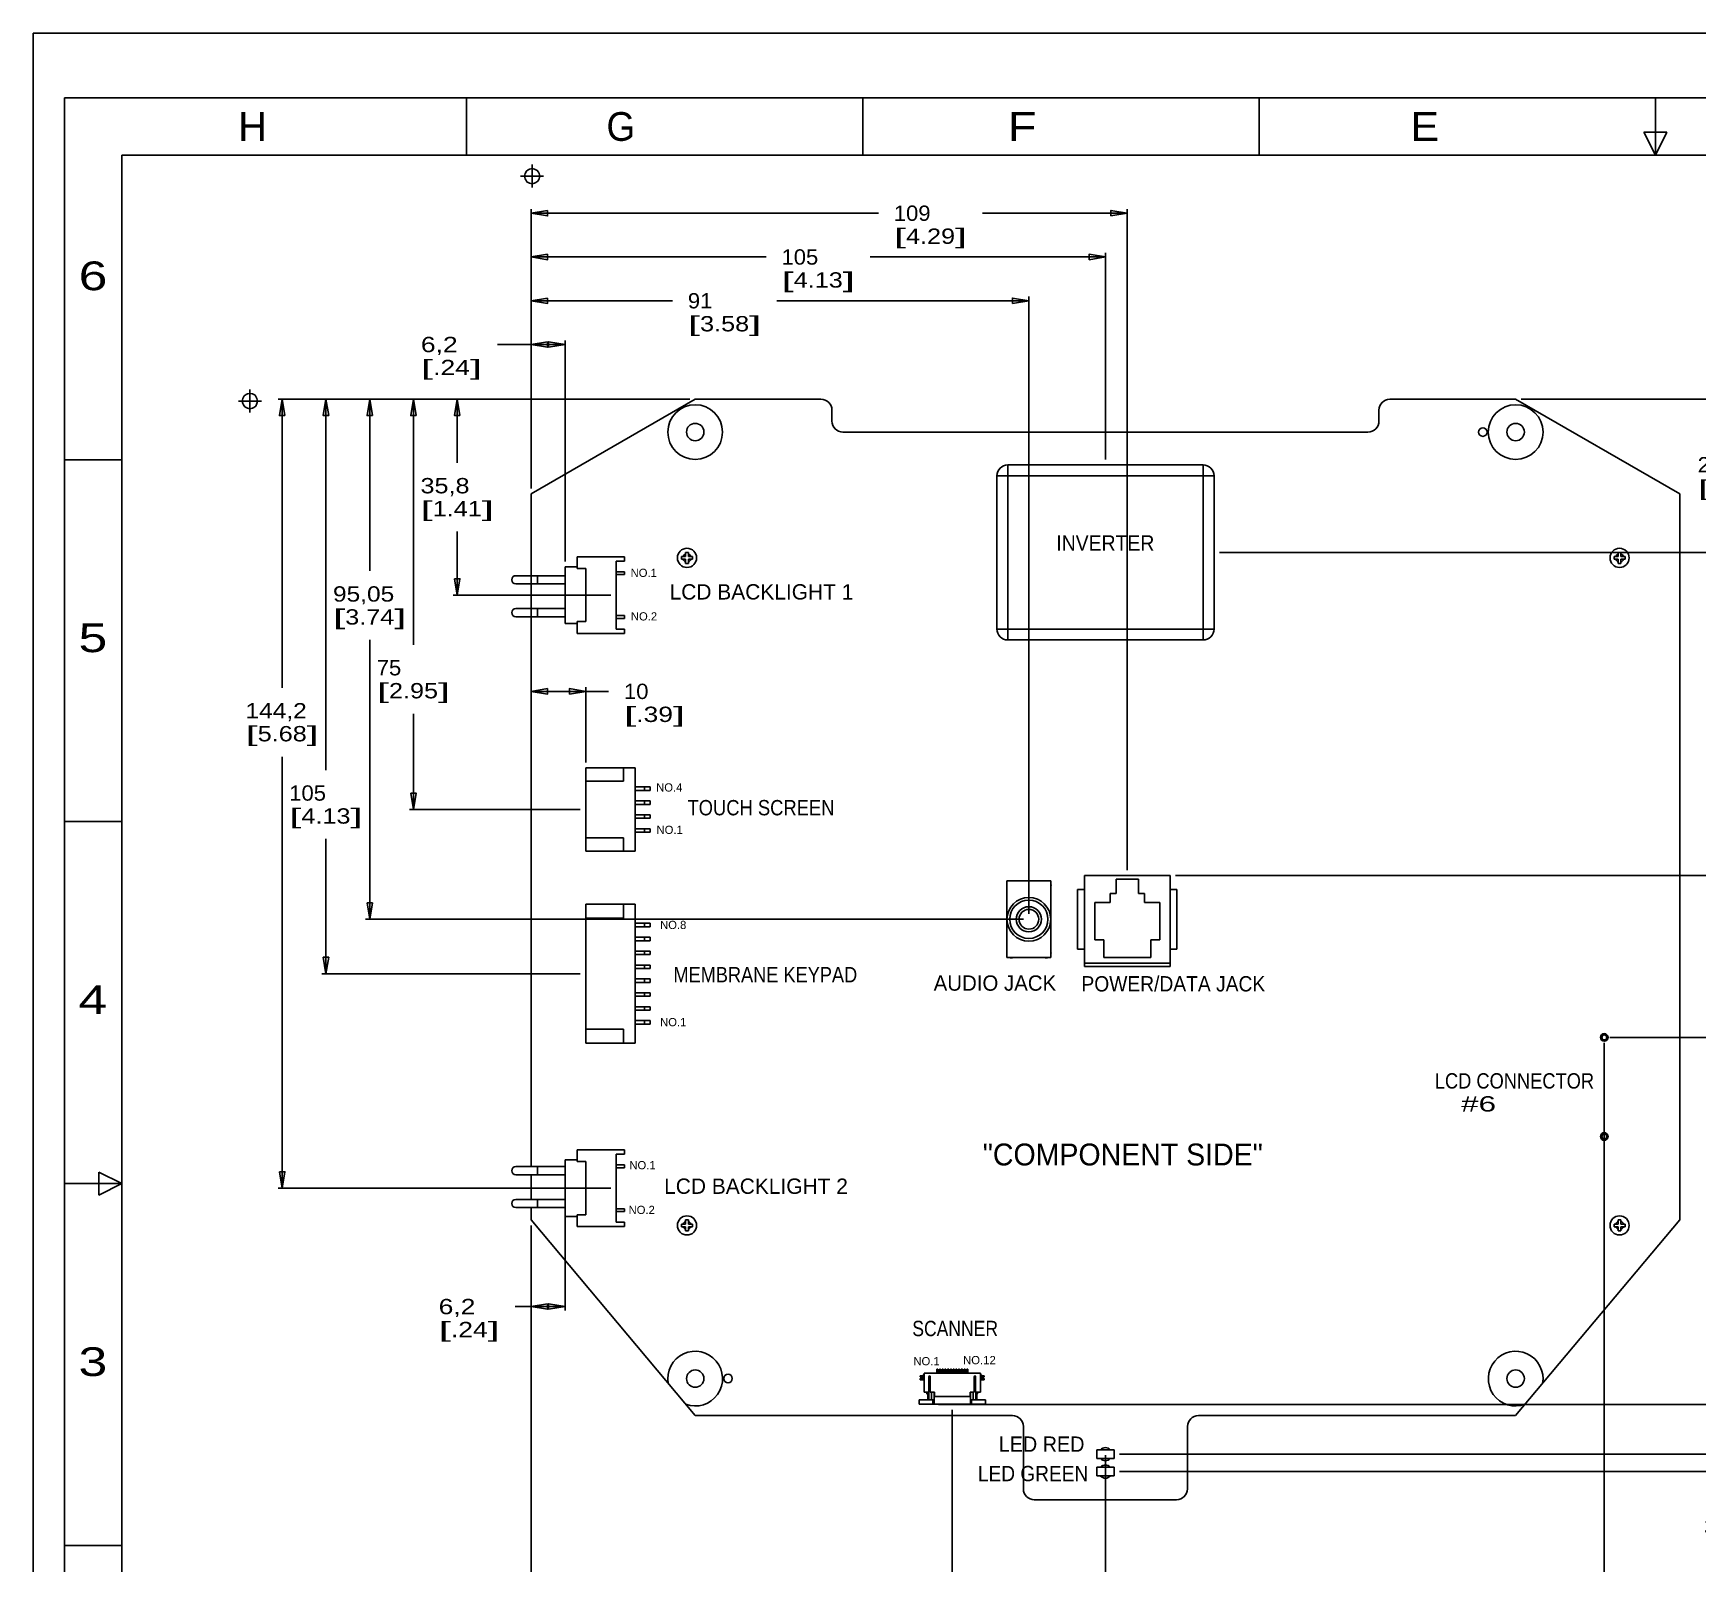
# Model space of a CAD drawing. Extents: x 0 to 187562, y 0 to 215336.
# Drawn here: x 0 to 304.3, y 140.3 to 420 of the extents above; entities that cross this region are included whole.
import ezdxf
from ezdxf.enums import TextEntityAlignment as Align

# ---------------------------------------------------------------- set-up
doc = ezdxf.new("R2010")
doc.units = 0
doc.header["$LTSCALE"] = 32.67
doc.header["$MEASUREMENT"] = 0
doc.layers.get('0').update_dxf_attribs({"linetype": 'CONTINUOUS'})
doc.styles.get("Standard").update_dxf_attribs({"font": 'txt', "width": 0.8})
doc.dimstyles.new('DIMSTYLE_1', dxfattribs={"dimtxt": 2.8, "dimasz": 3, "dimexe": 0.18, "dimexo": 0.0625, "dimgap": 0.09, "dimtad": 0, "dimtih": 1, "dimtoh": 1, "dimdsep": 46, "dimtxsty": 'Standard', "dimcen": 0.09, "dimadec": 0, "dimazin": 0, "dimtfac": 1, "dimtofl": 0, "dimtmove": 0, "dimatfit": 3, "dimfxl": 0, "dimtolj": 1, "dimarcsym": 0})

# ---------------------------------------------------------------- blocks, each defined once
blk = doc.blocks.new('*D0')
at = {"color": 2, "linetype": 'Continuous'}
for p, q in [((120.01, 353.12), (76.76, 353.12)), ((77.51, 353.12), (77.51, 341.52)), ((77.51, 317.32), (77.51, 328.92)), ((105.56, 317.32), (76.76, 317.32))]:
    blk.add_line(p, q, dxfattribs=at)
for points in [[(78.01, 350.12), (77.51, 353.12), (77.01, 350.12), (78.01, 350.12)], [(77.01, 320.32), (77.51, 317.32), (78.01, 320.32), (77.01, 320.32)]]:
    blk.add_lwpolyline(points, dxfattribs=at)
for s, width, p, p2 in [('35,8', 1.010526, (70.79, 335.92), (79.75, 335.92)), ('[', 2.4, (70.79, 331.72), (73.03, 331.72)), ('1.41', 1.371429, (73.03, 331.72), (81.99, 331.72)), (']', 2.4, (81.99, 331.72), (84.23, 331.72))]:
    blk.add_text(s, height=2.8, dxfattribs=dict(at, width=width)).set_placement(p, p2, align=Align.FIT)
blk = doc.blocks.new('*D1')
at = {"color": 2, "linetype": 'Continuous'}
for p, q in [((120.01, 353.12), (44.76, 353.12)), ((45.51, 353.12), (45.51, 300.39)), ((45.51, 208.92), (45.51, 287.79)), ((105.56, 208.92), (44.76, 208.92))]:
    blk.add_line(p, q, dxfattribs=at)
for points in [[(46.01, 350.12), (45.51, 353.12), (45.01, 350.12), (46.01, 350.12)], [(45.01, 211.92), (45.51, 208.92), (46.01, 211.92), (45.01, 211.92)]]:
    blk.add_lwpolyline(points, dxfattribs=at)
for s, width, p, p2 in [('144,2', 1.043478, (38.79, 294.79), (49.99, 294.79)), ('[', 2.4, (38.79, 290.59), (41.03, 290.59)), ('5.68', 1.066667, (41.03, 290.59), (49.99, 290.59)), (']', 2.4, (49.99, 290.59), (52.23, 290.59))]:
    blk.add_text(s, height=2.8, dxfattribs=dict(at, width=width)).set_placement(p, p2, align=Align.FIT)
blk = doc.blocks.new('*D2')
at = {"color": 2, "linetype": 'Continuous'}
for p, q in [((272.01, 353.12), (311.76, 353.12)), ((311.01, 353.12), (311.01, 345.35)), ((311.01, 325.12), (311.01, 332.75)), ((216.86, 325.12), (311.76, 325.12))]:
    blk.add_line(p, q, dxfattribs=at)
for points in [[(311.51, 350.12), (311.01, 353.12), (310.51, 350.12), (311.51, 350.12)], [(310.51, 328.12), (311.01, 325.12), (311.51, 328.12), (310.51, 328.12)]]:
    blk.add_lwpolyline(points, dxfattribs=at)
for s, width, p, p2 in [('28', 0.96, (304.29, 339.75), (308.77, 339.75)), ('[', 2.4, (304.29, 335.55), (306.53, 335.55)), ('1.10', 1.476923, (306.53, 335.55), (315.49, 335.55)), (']', 2.4, (315.49, 335.55), (317.73, 335.55))]:
    blk.add_text(s, height=2.8, dxfattribs=dict(at, width=width)).set_placement(p, p2, align=Align.FIT)
blk = doc.blocks.new('*D3')
at = {"color": 2, "linetype": 'Continuous'}
for p, q in [((272.01, 353.12), (319.76, 353.12)), ((319.01, 353.12), (319.01, 316.29)), ((319.01, 266.07), (319.01, 303.69)), ((208.82, 266.07), (319.76, 266.07))]:
    blk.add_line(p, q, dxfattribs=at)
for points in [[(319.51, 350.12), (319.01, 353.12), (318.51, 350.12), (319.51, 350.12)], [(318.51, 269.07), (319.01, 266.07), (319.51, 269.07), (318.51, 269.07)]]:
    blk.add_lwpolyline(points, dxfattribs=at)
blk.add_text('87,05', height=2.8, dxfattribs=at).set_placement((312.29, 310.69), (323.49, 310.69), align=Align.FIT)
for s, width, p, p2 in [('[', 2.4, (312.29, 306.49), (314.53, 306.49)), ('3.43', 1.066667, (314.53, 306.49), (323.49, 306.49)), (']', 2.4, (323.49, 306.49), (325.73, 306.49))]:
    blk.add_text(s, height=2.8, dxfattribs=dict(at, width=width)).set_placement(p, p2, align=Align.FIT)
blk = doc.blocks.new('*D4')
at = {"color": 2, "linetype": 'Continuous'}
for p, q in [((120.01, 353.12), (60.76, 353.12)), ((61.51, 353.12), (61.51, 321.73)), ((61.51, 258.07), (61.51, 309.13)), ((181.01, 258.07), (60.76, 258.07))]:
    blk.add_line(p, q, dxfattribs=at)
for points in [[(62.01, 350.12), (61.51, 353.12), (61.01, 350.12), (62.01, 350.12)], [(61.01, 261.07), (61.51, 258.07), (62.01, 261.07), (61.01, 261.07)]]:
    blk.add_lwpolyline(points, dxfattribs=at)
blk.add_text('95,05', height=2.8, dxfattribs=at).set_placement((54.79, 316.13), (65.99, 316.13), align=Align.FIT)
for s, width, p, p2 in [('[', 2.4, (54.79, 311.93), (57.03, 311.93)), ('3.74', 1.066667, (57.03, 311.93), (65.99, 311.93)), (']', 2.4, (65.99, 311.93), (68.23, 311.93))]:
    blk.add_text(s, height=2.8, dxfattribs=dict(at, width=width)).set_placement(p, p2, align=Align.FIT)
blk = doc.blocks.new('*D5')
at = {"color": 2, "linetype": 'Continuous'}
for p, q in [((272.01, 353.12), (343.76, 353.12)), ((343.01, 353.12), (343.01, 256.74)), ((343.01, 160.32), (343.01, 244.14)), ((198.61, 160.32), (343.76, 160.32))]:
    blk.add_line(p, q, dxfattribs=at)
for points in [[(343.51, 350.12), (343.01, 353.12), (342.51, 350.12), (343.51, 350.12)], [(342.51, 163.32), (343.01, 160.32), (343.51, 163.32), (342.51, 163.32)]]:
    blk.add_lwpolyline(points, dxfattribs=at)
for s, width, p, p2 in [('192,8', 1.043478, (336.29, 251.14), (347.49, 251.14)), ('[', 2.4, (336.29, 246.94), (338.53, 246.94)), ('7.59', 1.066667, (338.53, 246.94), (347.49, 246.94)), (']', 2.4, (347.49, 246.94), (349.73, 246.94))]:
    blk.add_text(s, height=2.8, dxfattribs=dict(at, width=width)).set_placement(p, p2, align=Align.FIT)
blk = doc.blocks.new('*D6')
at = {"color": 2, "linetype": 'Continuous'}
for p, q in [((311.01, 160.32), (311.01, 166.07)), ((198.61, 160.32), (311.76, 160.32)), ((198.61, 157.12), (311.76, 157.12)), ((311.01, 157.12), (311.01, 151.26))]:
    blk.add_line(p, q, dxfattribs=at)
for points in [[(310.51, 163.32), (311.01, 160.32), (311.51, 163.32), (310.51, 163.32)], [(311.51, 154.12), (311.01, 157.12), (310.51, 154.12), (311.51, 154.12)]]:
    blk.add_lwpolyline(points, dxfattribs=at)
for s, width, p, p2 in [('3,2', 1.107692, (305.41, 145.66), (312.13, 145.66)), ('[', 2.4, (305.41, 141.46), (307.65, 141.46)), ('.13', 1.44, (307.65, 141.46), (314.37, 141.46)), (']', 2.4, (314.37, 141.46), (316.61, 141.46))]:
    blk.add_text(s, height=2.8, dxfattribs=dict(at, width=width)).set_placement(p, p2, align=Align.FIT)
blk = doc.blocks.new('*D7')
at = {"color": 2, "linetype": 'Continuous'}
for p, q in [((94.11, 363.12), (84.86, 363.12)), ((91.01, 336.8), (91.01, 363.87)), ((91.01, 363.12), (94.11, 363.12)), ((97.21, 363.12), (94.11, 363.12)), ((97.21, 323.47), (97.21, 363.87))]:
    blk.add_line(p, q, dxfattribs=at)
for points in [[(94.01, 363.62), (91.01, 363.12), (94.01, 362.62), (94.01, 363.62)], [(94.21, 362.62), (97.21, 363.12), (94.21, 363.62), (94.21, 362.62)]]:
    blk.add_lwpolyline(points, dxfattribs=at)
for s, width, p, p2 in [('6,2', 1.107692, (70.86, 361.72), (77.58, 361.72)), ('[', 2.4, (70.86, 357.52), (73.1, 357.52)), ('.24', 1.2, (73.1, 357.52), (79.82, 357.52)), (']', 2.4, (79.82, 357.52), (82.06, 357.52))]:
    blk.add_text(s, height=2.8, dxfattribs=dict(at, width=width)).set_placement(p, p2, align=Align.FIT)
blk = doc.blocks.new('*D8')
at = {"color": 2, "linetype": 'Continuous'}
for p, q in [((97.21, 213.12), (97.21, 186.54)), ((91.01, 202.12), (91.01, 186.54)), ((94.11, 187.29), (88.11, 187.29)), ((91.01, 187.29), (94.11, 187.29)), ((97.21, 187.29), (94.11, 187.29))]:
    blk.add_line(p, q, dxfattribs=at)
for points in [[(94.01, 187.79), (91.01, 187.29), (94.01, 186.79), (94.01, 187.79)], [(94.21, 186.79), (97.21, 187.29), (94.21, 187.79), (94.21, 186.79)]]:
    blk.add_lwpolyline(points, dxfattribs=at)
for s, width, p, p2 in [('6,2', 1.107692, (74.11, 185.89), (80.83, 185.89)), ('[', 2.4, (74.11, 181.69), (76.35, 181.69)), ('.24', 1.2, (76.35, 181.69), (83.07, 181.69)), (']', 2.4, (83.07, 181.69), (85.31, 181.69))]:
    blk.add_text(s, height=2.8, dxfattribs=dict(at, width=width)).set_placement(p, p2, align=Align.FIT)
blk = doc.blocks.new('*D9')
at = {"color": 2, "linetype": 'Continuous'}
for p, q in [((91.01, 202.12), (91.01, 123.58)), ((196.01, 160.12), (196.01, 123.58)), ((91.01, 124.33), (136.69, 124.33)), ((196.01, 124.33), (155.73, 124.33))]:
    blk.add_line(p, q, dxfattribs=at)
for points in [[(94.01, 124.83), (91.01, 124.33), (94.01, 123.83), (94.01, 124.83)], [(193.01, 123.83), (196.01, 124.33), (193.01, 124.83), (193.01, 123.83)]]:
    blk.add_lwpolyline(points, dxfattribs=at)
for s, width, p, p2 in [('105', 1.107692, (139.49, 122.93), (146.21, 122.93)), ('[', 2.4, (139.49, 118.73), (141.73, 118.73)), ('4.13', 1.2, (141.73, 118.73), (150.69, 118.73)), (']', 2.4, (150.69, 118.73), (152.93, 118.73))]:
    blk.add_text(s, height=2.8, dxfattribs=dict(at, width=width)).set_placement(p, p2, align=Align.FIT)
blk = doc.blocks.new('*D10')
at = {"color": 2, "linetype": 'Continuous'}
for p, q in [((91.01, 336.8), (91.01, 379.87)), ((91.01, 379.12), (133.99, 379.12)), ((196.01, 379.12), (153.03, 379.12)), ((196.01, 342.12), (196.01, 379.87))]:
    blk.add_line(p, q, dxfattribs=at)
for points in [[(94.01, 379.62), (91.01, 379.12), (94.01, 378.62), (94.01, 379.62)], [(193.01, 378.62), (196.01, 379.12), (193.01, 379.62), (193.01, 378.62)]]:
    blk.add_lwpolyline(points, dxfattribs=at)
for s, width, p, p2 in [('105', 1.107692, (136.79, 377.72), (143.51, 377.72)), ('[', 2.4, (136.79, 373.52), (139.03, 373.52)), ('4.13', 1.2, (139.03, 373.52), (147.99, 373.52)), (']', 2.4, (147.99, 373.52), (150.23, 373.52))]:
    blk.add_text(s, height=2.8, dxfattribs=dict(at, width=width)).set_placement(p, p2, align=Align.FIT)
blk = doc.blocks.new('*D11')
at = {"color": 2, "linetype": 'Continuous'}
for p, q in [((91.01, 336.8), (91.01, 371.87)), ((182.01, 259.07), (182.01, 371.87)), ((91.01, 371.12), (116.87, 371.12)), ((182.01, 371.12), (135.91, 371.12))]:
    blk.add_line(p, q, dxfattribs=at)
for points in [[(94.01, 371.62), (91.01, 371.12), (94.01, 370.62), (94.01, 371.62)], [(179.01, 370.62), (182.01, 371.12), (179.01, 371.62), (179.01, 370.62)]]:
    blk.add_lwpolyline(points, dxfattribs=at)
for s, width, p, p2 in [('91', 1.2, (119.67, 369.72), (124.15, 369.72)), ('[', 2.4, (119.67, 365.52), (121.91, 365.52)), ('3.58', 1.066667, (121.91, 365.52), (130.87, 365.52)), (']', 2.4, (130.87, 365.52), (133.11, 365.52))]:
    blk.add_text(s, height=2.8, dxfattribs=dict(at, width=width)).set_placement(p, p2, align=Align.FIT)
blk = doc.blocks.new('*D12')
at = {"color": 2, "linetype": 'Continuous'}
for p, q in [((91.01, 336.8), (91.01, 387.87)), ((91.01, 387.12), (154.52, 387.12)), ((200.01, 387.12), (173.56, 387.12)), ((200.01, 267.07), (200.01, 387.87))]:
    blk.add_line(p, q, dxfattribs=at)
for points in [[(94.01, 387.62), (91.01, 387.12), (94.01, 386.62), (94.01, 387.62)], [(197.01, 386.62), (200.01, 387.12), (197.01, 387.62), (197.01, 386.62)]]:
    blk.add_lwpolyline(points, dxfattribs=at)
for s, width, p, p2 in [('109', 1.107692, (157.32, 385.72), (164.04, 385.72)), ('[', 2.4, (157.32, 381.52), (159.56, 381.52)), ('4.29', 1.066667, (159.56, 381.52), (168.52, 381.52)), (']', 2.4, (168.52, 381.52), (170.76, 381.52))]:
    blk.add_text(s, height=2.8, dxfattribs=dict(at, width=width)).set_placement(p, p2, align=Align.FIT)
blk = doc.blocks.new('*D15')
at = {"color": 2, "linetype": 'Continuous'}
for p, q in [((120.01, 353.12), (68.76, 353.12)), ((69.51, 353.12), (69.51, 308.25)), ((69.51, 278.12), (69.51, 295.65)), ((100.01, 278.12), (68.76, 278.12))]:
    blk.add_line(p, q, dxfattribs=at)
for points in [[(70.01, 350.12), (69.51, 353.12), (69.01, 350.12), (70.01, 350.12)], [(69.01, 281.12), (69.51, 278.12), (70.01, 281.12), (69.01, 281.12)]]:
    blk.add_lwpolyline(points, dxfattribs=at)
for s, width, p, p2 in [('75', 0.96, (62.79, 302.65), (67.27, 302.65)), ('[', 2.4, (62.79, 298.45), (65.03, 298.45)), ('2.95', 1.066667, (65.03, 298.45), (73.99, 298.45)), (']', 2.4, (73.99, 298.45), (76.23, 298.45))]:
    blk.add_text(s, height=2.8, dxfattribs=dict(at, width=width)).set_placement(p, p2, align=Align.FIT)
blk = doc.blocks.new('*D16')
at = {"color": 2, "linetype": 'Continuous'}
for p, q in [((91.01, 334.8), (91.01, 298.98)), ((91.01, 299.73), (96.01, 299.73)), ((101.01, 299.73), (96.01, 299.73)), ((96.01, 299.73), (105.19, 299.73)), ((101.01, 286.74), (101.01, 300.48))]:
    blk.add_line(p, q, dxfattribs=at)
for points in [[(94.01, 300.23), (91.01, 299.73), (94.01, 299.23), (94.01, 300.23)], [(98.01, 299.23), (101.01, 299.73), (98.01, 300.23), (98.01, 299.23)]]:
    blk.add_lwpolyline(points, dxfattribs=at)
for s, width, p, p2 in [('10', 1.371429, (107.99, 298.33), (112.47, 298.33)), ('[', 2.4, (107.99, 294.13), (110.23, 294.13)), ('.39', 1.2, (110.23, 294.13), (116.95, 294.13)), (']', 2.4, (116.95, 294.13), (119.19, 294.13))]:
    blk.add_text(s, height=2.8, dxfattribs=dict(at, width=width)).set_placement(p, p2, align=Align.FIT)
blk = doc.blocks.new('*D17')
at = {"color": 2, "linetype": 'Continuous'}
for p, q in [((287.21, 235.47), (287.21, 113.03)), ((91.01, 202.12), (91.01, 113.03)), ((91.01, 113.78), (176.02, 113.78)), ((287.21, 113.78), (195.06, 113.78))]:
    blk.add_line(p, q, dxfattribs=at)
for points in [[(94.01, 114.28), (91.01, 113.78), (94.01, 113.28), (94.01, 114.28)], [(284.21, 113.28), (287.21, 113.78), (284.21, 114.28), (284.21, 113.28)]]:
    blk.add_lwpolyline(points, dxfattribs=at)
for s, width, p, p2 in [('196,2', 1.043478, (178.82, 112.38), (190.02, 112.38)), ('[', 2.4, (178.82, 108.18), (181.06, 108.18)), ('7.72', 1.066667, (181.06, 108.18), (190.02, 108.18)), (']', 2.4, (190.02, 108.18), (192.26, 108.18))]:
    blk.add_text(s, height=2.8, dxfattribs=dict(at, width=width)).set_placement(p, p2, align=Align.FIT)
blk = doc.blocks.new('*D18')
at = {"color": 2, "linetype": 'Continuous'}
for p, q in [((272.01, 353.12), (327.76, 353.12)), ((327.01, 353.12), (327.01, 297.12)), ((327.01, 236.47), (327.01, 284.52)), ((288.21, 236.47), (327.76, 236.47))]:
    blk.add_line(p, q, dxfattribs=at)
for points in [[(327.51, 350.12), (327.01, 353.12), (326.51, 350.12), (327.51, 350.12)], [(326.51, 239.47), (327.01, 236.47), (327.51, 239.47), (326.51, 239.47)]]:
    blk.add_lwpolyline(points, dxfattribs=at)
for s, width, p, p2 in [('116,65', 1.066667, (320.29, 291.52), (333.73, 291.52)), ('[', 2.4, (320.29, 287.32), (322.53, 287.32)), ('4.59', 1.066667, (322.53, 287.32), (331.49, 287.32)), (']', 2.4, (331.49, 287.32), (333.73, 287.32))]:
    blk.add_text(s, height=2.8, dxfattribs=dict(at, width=width)).set_placement(p, p2, align=Align.FIT)
blk = doc.blocks.new('*D19')
at = {"color": 2, "linetype": 'Continuous'}
for p, q in [((272.01, 353.12), (335.76, 353.12)), ((335.01, 353.12), (335.01, 276.7)), ((335.01, 169.42), (335.01, 264.1)), ((165.49, 169.42), (335.76, 169.42))]:
    blk.add_line(p, q, dxfattribs=at)
for points in [[(335.51, 350.12), (335.01, 353.12), (334.51, 350.12), (335.51, 350.12)], [(334.51, 172.42), (335.01, 169.42), (335.51, 172.42), (334.51, 172.42)]]:
    blk.add_lwpolyline(points, dxfattribs=at)
for s, width, p, p2 in [('183,7', 1.043478, (328.29, 271.1), (339.49, 271.1)), ('[', 2.4, (328.29, 266.9), (330.53, 266.9)), ('7.23', 1.066667, (330.53, 266.9), (339.49, 266.9)), (']', 2.4, (339.49, 266.9), (341.73, 266.9))]:
    blk.add_text(s, height=2.8, dxfattribs=dict(at, width=width)).set_placement(p, p2, align=Align.FIT)
blk = doc.blocks.new('*D20')
at = {"color": 2, "linetype": 'Continuous'}
for p, q in [((91.01, 202.12), (91.01, 136)), ((168.01, 168.42), (168.01, 136)), ((91.01, 136.75), (115.21, 136.75)), ((168.01, 136.75), (134.25, 136.75))]:
    blk.add_line(p, q, dxfattribs=at)
for points in [[(94.01, 137.25), (91.01, 136.75), (94.01, 136.25), (94.01, 137.25)], [(165.01, 136.25), (168.01, 136.75), (165.01, 137.25), (165.01, 136.25)]]:
    blk.add_lwpolyline(points, dxfattribs=at)
for s, width, p, p2 in [('77', 0.96, (118.01, 135.35), (122.49, 135.35)), ('[', 2.4, (118.01, 131.15), (120.25, 131.15)), ('3.03', 1.129412, (120.25, 131.15), (129.21, 131.15)), (']', 2.4, (129.21, 131.15), (131.45, 131.15))]:
    blk.add_text(s, height=2.8, dxfattribs=dict(at, width=width)).set_placement(p, p2, align=Align.FIT)
blk = doc.blocks.new('*D24')
at = {"color": 2, "linetype": 'Continuous'}
for p, q in [((120.01, 353.12), (52.76, 353.12)), ((53.51, 353.12), (53.51, 285.35)), ((53.51, 248.12), (53.51, 272.75)), ((100.01, 248.12), (52.76, 248.12))]:
    blk.add_line(p, q, dxfattribs=at)
for points in [[(54.01, 350.12), (53.51, 353.12), (53.01, 350.12), (54.01, 350.12)], [(53.01, 251.12), (53.51, 248.12), (54.01, 251.12), (53.01, 251.12)]]:
    blk.add_lwpolyline(points, dxfattribs=at)
for s, width, p, p2 in [('105', 1.107692, (46.79, 279.75), (53.51, 279.75)), ('[', 2.4, (46.79, 275.55), (49.03, 275.55)), ('4.13', 1.2, (49.03, 275.55), (57.99, 275.55)), (']', 2.4, (57.99, 275.55), (60.23, 275.55))]:
    blk.add_text(s, height=2.8, dxfattribs=dict(at, width=width)).set_placement(p, p2, align=Align.FIT)

msp = doc.modelspace()

# ---------------------------------------------------------------- linework, layer by layer
at = {"color": 7, "linetype": 'Continuous'}
for p, q in [((0, 0), (0, 420)), ((0, 420), (594, 420)), ((91.011, 335.802), (121.011, 353.123)), ((121.011, 353.123), (144.011, 353.123)), ((248.011, 353.123), (271.011, 353.123)), ((271.011, 353.123), (301.011, 335.802)), ((146.011, 351.123), (146.011, 349.123)), ((246.011, 351.123), (246.011, 349.123)), ((244.011, 347.123), (148.011, 347.123)), ((178.161, 309.123), (178.161, 341.123)), ((213.861, 341.123), (178.161, 341.123)), ((213.861, 309.123), (213.861, 341.123)), ((176.161, 339.123), (176.161, 311.123)), ((176.161, 339.123), (215.861, 339.123)), ((215.861, 311.123), (215.861, 339.123)), ((91.011, 320.873), (91.011, 335.802)), ((301.011, 335.802), (301.011, 203.123)), ((99.461, 324.323), (99.461, 322.173)), ((108.061, 324.323), (99.461, 324.323)), ((106.561, 311.123), (106.561, 323.523)), ((106.561, 323.523), (108.061, 323.523)), ((108.061, 324.323), (108.061, 323.523)), ((118.511, 323.873), (118.511, 324.373)), ((118.511, 324.373), (119.261, 324.373)), ((118.511, 323.873), (119.261, 323.873)), ((119.261, 324.373), (119.261, 325.123)), ((119.261, 325.123), (119.761, 325.123)), ((119.261, 323.123), (119.261, 323.873)), ((119.761, 323.123), (119.261, 323.123)), ((119.761, 324.373), (119.761, 325.123)), ((119.761, 324.373), (120.511, 324.373)), ((119.761, 323.123), (119.761, 323.873)), ((119.761, 323.873), (120.511, 323.873)), ((120.511, 324.373), (120.511, 323.873)), ((289.011, 324.373), (289.761, 324.373)), ((289.011, 323.873), (289.011, 324.373)), ((289.011, 323.873), (289.761, 323.873)), ((289.761, 325.123), (290.261, 325.123)), ((289.761, 324.373), (289.761, 325.123)), ((289.761, 323.123), (289.761, 323.873)), ((290.261, 323.123), (289.761, 323.123)), ((290.261, 324.373), (290.261, 325.123)), ((290.261, 324.373), (291.011, 324.373)), ((290.261, 323.873), (291.011, 323.873)), ((290.261, 323.123), (290.261, 323.873)), ((291.011, 324.373), (291.011, 323.873)), ((88.211, 320.873), (97.211, 320.873)), ((92.211, 320.873), (92.211, 319.373)), ((97.211, 322.473), (97.211, 312.123)), ((97.211, 322.473), (99.461, 322.473)), ((99.461, 322.173), (101.001, 322.173)), ((101.001, 312.473), (101.001, 322.173)), ((106.561, 321.573), (108.061, 321.573)), ((106.561, 321.073), (108.061, 321.073)), ((108.061, 321.573), (108.061, 321.073)), ((88.211, 319.373), (97.211, 319.373)), ((91.011, 314.873), (91.011, 319.373)), ((88.211, 314.873), (97.211, 314.873)), ((92.211, 314.873), (92.211, 313.373)), ((106.561, 313.573), (108.061, 313.573)), ((108.061, 313.573), (108.061, 313.073)), ((88.211, 313.373), (97.211, 313.373)), ((91.011, 212.873), (91.011, 313.373)), ((97.211, 312.123), (99.461, 312.123)), ((99.461, 312.473), (99.461, 310.323)), ((99.461, 312.473), (101.001, 312.473)), ((106.561, 313.073), (108.061, 313.073)), ((106.561, 311.123), (108.061, 311.123)), ((108.061, 311.123), (108.061, 310.323)), ((176.161, 311.123), (215.861, 311.123)), ((108.061, 310.323), (99.461, 310.323)), ((178.161, 309.123), (213.861, 309.123)), ((101.011, 285.743), (101.011, 270.503)), ((101.011, 285.743), (110.051, 285.743)), ((101.011, 283.313), (107.891, 283.313)), ((107.891, 283.313), (107.891, 285.743)), ((110.051, 270.503), (110.051, 285.743)), ((112.761, 282.253), (110.051, 282.253)), ((112.761, 281.613), (110.051, 281.613)), ((111.761, 282.253), (111.761, 281.613)), ((112.761, 282.253), (112.761, 281.613)), ((112.761, 279.713), (110.051, 279.713)), ((112.761, 279.073), (110.051, 279.073)), ((112.761, 277.173), (110.051, 277.173)), ((111.761, 279.713), (111.761, 279.073)), ((111.761, 277.173), (111.761, 276.533)), ((112.761, 279.713), (112.761, 279.073)), ((112.761, 277.173), (112.761, 276.533)), ((112.761, 276.533), (110.051, 276.533)), ((112.761, 274.633), (110.051, 274.633)), ((112.761, 273.993), (110.051, 273.993)), ((111.761, 274.633), (111.761, 273.993)), ((112.761, 274.633), (112.761, 273.993)), ((101.011, 272.933), (107.891, 272.933)), ((107.891, 270.503), (107.891, 272.933)), ((101.011, 270.503), (110.051, 270.503)), ((178.011, 265.073), (178.011, 251.073)), ((186.011, 265.073), (178.011, 265.073)), ((186.011, 251.073), (186.011, 265.073)), ((192.201, 249.433), (192.201, 266.073)), ((207.821, 266.073), (192.201, 266.073)), ((197.982, 265.383), (197.982, 262.813)), ((202.042, 265.383), (197.982, 265.383)), ((202.042, 262.813), (202.042, 265.383)), ((207.821, 249.433), (207.821, 266.073)), ((190.931, 252.613), (190.931, 263.533)), ((192.201, 263.533), (190.931, 263.533)), ((196.862, 262.813), (196.862, 261.133)), ((197.982, 262.813), (196.862, 262.813)), ((203.162, 262.813), (202.042, 262.813)), ((203.162, 261.133), (203.162, 262.813)), ((207.821, 263.533), (209.091, 263.533)), ((209.091, 263.533), (209.091, 252.613)), ((101.011, 260.823), (101.011, 235.423)), ((101.011, 260.823), (110.051, 260.823)), ((107.891, 258.283), (107.891, 260.823)), ((110.051, 235.423), (110.051, 260.823)), ((194.057, 261.133), (194.057, 254.303)), ((196.862, 261.133), (194.057, 261.133)), ((205.967, 261.133), (203.162, 261.133)), ((205.967, 254.303), (205.967, 261.133)), ((101.011, 258.283), (107.891, 258.283)), ((112.761, 257.333), (110.051, 257.333)), ((112.761, 256.693), (110.051, 256.693)), ((111.761, 257.333), (111.761, 256.693)), ((112.761, 257.333), (112.761, 256.693)), ((112.761, 254.793), (110.051, 254.793)), ((112.761, 254.153), (110.051, 254.153)), ((111.761, 254.793), (111.761, 254.153)), ((112.761, 254.793), (112.761, 254.153)), ((192.201, 252.613), (190.931, 252.613)), ((194.057, 254.303), (195.692, 254.303)), ((195.692, 254.303), (195.692, 251.073)), ((204.332, 251.073), (204.332, 254.303)), ((204.332, 254.303), (205.967, 254.303)), ((207.821, 252.613), (209.091, 252.613)), ((112.761, 252.253), (110.051, 252.253)), ((112.761, 251.613), (110.051, 251.613)), ((112.761, 249.713), (110.051, 249.713)), ((111.761, 252.253), (111.761, 251.613)), ((111.761, 249.713), (111.761, 249.073)), ((112.761, 252.253), (112.761, 251.613)), ((112.761, 249.713), (112.761, 249.073)), ((178.011, 251.073), (186.011, 251.073)), ((192.201, 250.073), (207.821, 250.073)), ((195.692, 251.073), (204.332, 251.073)), ((112.761, 249.073), (110.051, 249.073)), ((112.761, 247.173), (110.051, 247.173)), ((112.761, 246.533), (110.051, 246.533)), ((111.761, 247.173), (111.761, 246.533)), ((112.761, 247.173), (112.761, 246.533)), ((207.821, 249.433), (192.201, 249.433)), ((112.761, 244.633), (110.051, 244.633)), ((112.761, 243.993), (110.051, 243.993)), ((111.761, 244.633), (111.761, 243.993)), ((112.761, 244.633), (112.761, 243.993)), ((112.761, 242.093), (110.051, 242.093)), ((112.761, 241.453), (110.051, 241.453)), ((111.761, 242.093), (111.761, 241.453)), ((112.761, 242.093), (112.761, 241.453)), ((101.011, 237.963), (107.891, 237.963)), ((107.891, 235.423), (107.891, 237.963)), ((112.761, 239.553), (110.051, 239.553)), ((112.761, 238.913), (110.051, 238.913)), ((111.761, 239.553), (111.761, 238.913)), ((112.761, 239.553), (112.761, 238.913)), ((101.011, 235.423), (110.051, 235.423)), ((97.211, 214.123), (97.211, 203.773)), ((97.211, 214.123), (99.461, 214.123)), ((99.461, 215.923), (99.461, 213.773)), ((108.061, 215.923), (99.461, 215.923)), ((99.461, 213.773), (101.001, 213.773)), ((101.001, 204.073), (101.001, 213.773)), ((106.561, 202.723), (106.561, 215.123)), ((106.561, 215.123), (108.061, 215.123)), ((106.561, 213.173), (108.061, 213.173)), ((108.061, 215.923), (108.061, 215.123)), ((108.061, 213.173), (108.061, 212.673)), ((88.211, 212.873), (97.211, 212.873)), ((88.211, 211.373), (97.211, 211.373)), ((91.011, 206.873), (91.011, 211.373)), ((92.211, 212.873), (92.211, 211.373)), ((106.561, 212.673), (108.061, 212.673)), ((88.211, 206.873), (97.211, 206.873)), ((88.211, 205.373), (97.211, 205.373)), ((91.011, 203.123), (91.011, 205.373)), ((92.211, 206.873), (92.211, 205.373)), ((99.461, 204.073), (99.461, 201.923)), ((99.461, 204.073), (101.001, 204.073)), ((106.561, 205.173), (108.061, 205.173)), ((106.561, 204.673), (108.061, 204.673)), ((108.061, 205.173), (108.061, 204.673)), ((121.011, 167.37), (91.011, 203.123)), ((97.211, 203.773), (99.461, 203.773)), ((108.061, 201.923), (99.461, 201.923)), ((106.561, 202.723), (108.061, 202.723)), ((108.061, 202.723), (108.061, 201.923)), ((118.511, 201.873), (118.511, 202.373)), ((118.511, 202.373), (119.261, 202.373)), ((118.511, 201.873), (119.261, 201.873)), ((119.261, 202.373), (119.261, 203.123)), ((119.261, 203.123), (119.761, 203.123)), ((119.261, 201.123), (119.261, 201.873)), ((119.761, 201.123), (119.261, 201.123)), ((119.761, 202.373), (119.761, 203.123)), ((119.761, 202.373), (120.511, 202.373)), ((119.761, 201.123), (119.761, 201.873)), ((119.761, 201.873), (120.511, 201.873)), ((120.511, 202.373), (120.511, 201.873)), ((301.011, 203.123), (271.011, 167.37)), ((289.011, 202.373), (289.761, 202.373)), ((289.011, 201.873), (289.011, 202.373)), ((289.011, 201.873), (289.761, 201.873)), ((289.761, 203.123), (290.261, 203.123)), ((289.761, 202.373), (289.761, 203.123)), ((289.761, 201.123), (289.761, 201.873)), ((290.261, 201.123), (289.761, 201.123)), ((290.261, 202.373), (290.261, 203.123)), ((290.261, 202.373), (291.011, 202.373)), ((290.261, 201.873), (291.011, 201.873)), ((290.261, 201.123), (290.261, 201.873)), ((291.011, 202.373), (291.011, 201.873)), ((162.161, 174.623), (162.661, 174.623)), ((162.161, 174.423), (162.161, 174.623)), ((162.661, 174.423), (162.161, 174.423)), ((162.161, 174.123), (162.661, 174.123)), ((162.161, 173.923), (162.161, 174.123)), ((162.861, 173.923), (162.161, 173.923)), ((162.661, 174.823), (162.861, 174.823)), ((162.661, 174.623), (162.661, 174.823)), ((162.661, 174.123), (162.661, 174.423)), ((173.161, 175.123), (162.861, 175.123)), ((162.861, 175.123), (162.861, 171.623)), ((163.736, 171.623), (163.736, 174.498)), ((163.986, 174.498), (163.986, 171.623)), ((165.361, 175.823), (165.161, 175.823)), ((165.161, 175.823), (165.161, 175.123)), ((165.361, 175.323), (165.161, 175.323)), ((165.361, 175.123), (165.361, 175.823)), ((165.861, 175.823), (165.661, 175.823)), ((165.661, 175.823), (165.661, 175.123)), ((165.861, 175.323), (165.661, 175.323)), ((165.861, 175.123), (165.861, 175.823)), ((166.361, 175.823), (166.161, 175.823)), ((166.161, 175.823), (166.161, 175.123)), ((166.361, 175.323), (166.161, 175.323)), ((166.361, 175.123), (166.361, 175.823)), ((166.861, 175.823), (166.661, 175.823)), ((166.661, 175.823), (166.661, 175.123)), ((166.861, 175.323), (166.661, 175.323)), ((166.861, 175.123), (166.861, 175.823)), ((167.361, 175.823), (167.161, 175.823)), ((167.161, 175.823), (167.161, 175.123)), ((167.361, 175.323), (167.161, 175.323)), ((167.361, 175.123), (167.361, 175.823)), ((167.861, 175.823), (167.661, 175.823)), ((167.661, 175.823), (167.661, 175.123)), ((167.861, 175.323), (167.661, 175.323)), ((167.861, 175.123), (167.861, 175.823)), ((168.361, 175.823), (168.161, 175.823)), ((168.161, 175.823), (168.161, 175.123)), ((168.361, 175.323), (168.161, 175.323)), ((168.361, 175.123), (168.361, 175.823)), ((168.861, 175.823), (168.661, 175.823)), ((168.661, 175.823), (168.661, 175.123)), ((168.861, 175.323), (168.661, 175.323)), ((168.861, 175.123), (168.861, 175.823)), ((169.361, 175.823), (169.161, 175.823)), ((169.161, 175.823), (169.161, 175.123)), ((169.361, 175.323), (169.161, 175.323)), ((169.361, 175.123), (169.361, 175.823)), ((169.861, 175.823), (169.661, 175.823)), ((169.661, 175.823), (169.661, 175.123)), ((169.861, 175.323), (169.661, 175.323)), ((169.861, 175.123), (169.861, 175.823)), ((170.161, 175.823), (170.361, 175.823)), ((170.161, 175.823), (170.161, 175.123)), ((170.161, 175.323), (170.361, 175.323)), ((170.361, 175.123), (170.361, 175.823)), ((170.861, 175.823), (170.661, 175.823)), ((170.661, 175.823), (170.661, 175.123)), ((170.861, 175.323), (170.661, 175.323)), ((170.861, 175.123), (170.861, 175.823)), ((172.036, 171.623), (172.036, 174.498)), ((172.286, 174.498), (172.286, 171.623)), ((173.161, 171.623), (173.161, 175.123)), ((173.161, 174.823), (173.361, 174.823)), ((173.861, 173.923), (173.161, 173.923)), ((173.361, 174.823), (173.361, 174.623)), ((173.361, 174.623), (173.861, 174.623)), ((173.861, 174.423), (173.361, 174.423)), ((173.361, 174.423), (173.361, 174.123)), ((173.361, 174.123), (173.861, 174.123)), ((173.861, 174.623), (173.861, 174.423)), ((173.861, 174.123), (173.861, 173.923)), ((162.861, 171.623), (163.736, 171.623)), ((163.386, 171.31), (163.386, 171.623)), ((163.386, 171.31), (163.536, 171.223)), ((163.536, 171.623), (163.536, 170.223)), ((163.696, 170.223), (163.696, 171.623)), ((163.736, 173.423), (163.986, 173.423)), ((163.986, 173.073), (163.736, 173.073)), ((163.986, 171.923), (163.736, 171.923)), ((163.986, 171.623), (164.736, 171.623)), ((164.186, 171.623), (164.186, 170.223)), ((164.686, 171.473), (164.736, 171.473)), ((164.686, 171.473), (164.686, 169.623)), ((164.736, 171.623), (164.736, 170.923)), ((164.736, 170.923), (164.836, 170.823)), ((171.186, 170.823), (164.836, 170.823)), ((171.186, 170.823), (171.286, 170.923)), ((171.286, 171.623), (172.036, 171.623)), ((171.286, 171.623), (171.286, 170.923)), ((171.286, 171.473), (171.336, 171.473)), ((171.336, 169.623), (171.336, 171.473)), ((171.836, 170.223), (171.836, 171.623)), ((172.036, 173.423), (172.286, 173.423)), ((172.286, 173.073), (172.036, 173.073)), ((172.036, 171.923), (172.286, 171.923)), ((172.286, 171.623), (173.161, 171.623)), ((172.326, 171.623), (172.326, 170.223)), ((172.486, 171.623), (172.486, 170.223)), ((172.486, 171.223), (172.636, 171.31)), ((172.636, 171.623), (172.636, 171.31)), ((179.011, 167.37), (121.011, 167.37)), ((164.686, 170.223), (161.961, 170.223)), ((161.961, 169.423), (161.961, 170.223)), ((161.961, 169.423), (174.061, 169.423)), ((163.011, 169.473), (162.511, 169.473)), ((162.511, 169.423), (162.511, 169.473)), ((162.761, 169.423), (162.761, 169.473)), ((163.011, 169.473), (163.011, 169.423)), ((164.486, 169.423), (164.486, 170.223)), ((164.486, 169.423), (164.686, 169.623)), ((174.061, 170.223), (171.336, 170.223)), ((171.536, 169.423), (171.336, 169.623)), ((171.536, 170.223), (171.536, 169.423)), ((174.061, 169.423), (174.061, 170.223)), ((271.011, 167.37), (213.011, 167.37)), ((181.011, 153.972), (181.011, 165.37)), ((211.011, 165.37), (211.011, 153.972)), ((194.411, 161.123), (197.611, 161.123)), ((194.411, 159.523), (194.411, 161.123)), ((197.611, 159.523), (194.411, 159.523)), ((197.611, 161.123), (197.611, 159.523)), ((194.411, 157.923), (197.611, 157.923)), ((194.411, 156.323), (194.411, 157.923)), ((197.611, 156.323), (194.411, 156.323)), ((197.611, 157.923), (197.611, 156.323)), ((209.011, 151.972), (183.011, 151.972))]:
    msp.add_line(p, q, dxfattribs=at)
at = {"color": 3, "linetype": 'Continuous'}
for p, q in [((5.703, 10.27), (5.703, 408.219)), ((5.703, 408.219), (587.402, 408.219)), ((79.203, 408.219), (79.203, 397.719)), ((151.652, 408.219), (151.652, 397.719)), ((224.102, 408.219), (224.102, 397.719)), ((296.552, 408.219), (296.552, 397.719)), ((294.452, 401.919), (296.552, 397.719)), ((298.652, 401.919), (294.452, 401.919)), ((296.552, 397.719), (298.652, 401.919)), ((16.203, 20.77), (16.203, 397.719)), ((16.203, 397.719), (576.902, 397.719)), ((5.703, 342.069), (16.203, 342.069)), ((5.703, 275.92), (16.203, 275.92)), ((12.003, 211.87), (12.003, 207.67)), ((16.203, 209.77), (12.003, 211.87)), ((5.703, 209.77), (16.203, 209.77)), ((12.003, 207.67), (16.203, 209.77)), ((5.703, 143.62), (16.203, 143.62))]:
    msp.add_line(p, q, dxfattribs=at)
at = {"linetype": 'Continuous'}
for p, q in [((91.192, 391.793), (91.192, 395.993)), ((89.092, 393.893), (93.292, 393.893)), ((39.609, 350.695), (39.609, 354.895)), ((37.509, 352.795), (41.709, 352.795))]:
    msp.add_line(p, q, dxfattribs=at)
for points in [[(89.792, 393.893), (89.908, 393.426), (90.025, 393.193), (90.258, 392.843), (90.725, 392.609), (91.192, 392.493), (91.658, 392.609), (91.892, 392.726), (92.242, 392.959), (92.475, 393.426), (92.592, 393.893), (92.475, 394.359), (92.358, 394.593), (92.125, 394.943), (91.658, 395.176), (91.192, 395.293), (90.725, 395.176), (90.492, 395.059), (90.142, 394.826), (89.908, 394.359), (89.792, 393.893)], [(38.209, 352.795), (38.326, 352.329), (38.443, 352.095), (38.676, 351.745), (39.143, 351.512), (39.609, 351.395), (40.076, 351.512), (40.309, 351.629), (40.659, 351.862), (40.893, 352.329), (41.009, 352.795), (40.893, 353.262), (40.776, 353.495), (40.543, 353.845), (40.076, 354.079), (39.609, 354.195), (39.143, 354.079), (38.909, 353.962), (38.559, 353.729), (38.326, 353.262), (38.209, 352.795)]]:
    msp.add_lwpolyline(points, dxfattribs=at)
at = {"color": 40, "linetype": 'Continuous'}
for centre in [(121.011, 347.123), (271.011, 347.123)]:
    msp.add_circle(centre, 5, dxfattribs=at)
at = {"color": 7, "linetype": 'Continuous'}
for centre, radius in [((121.011, 347.123), 1.59), ((265.011, 347.123), 0.785), ((271.011, 347.123), 1.587), ((119.511, 324.123), 1.75), ((290.011, 324.123), 1.75), ((182.011, 258.073), 4), ((182.011, 258.073), 3.5), ((182.011, 258.073), 2.3), ((182.011, 258.073), 1.8), ((287.211, 236.473), 0.7), ((287.211, 236.473), 0.6), ((287.211, 236.473), 0.45), ((287.211, 218.373), 0.7), ((287.211, 218.373), 0.6), ((287.211, 218.373), 0.45), ((119.511, 202.123), 1.75), ((290.011, 202.123), 1.75), ((121.011, 174.123), 1.587), ((127.011, 174.123), 0.785), ((271.011, 174.123), 1.587)]:
    msp.add_circle(centre, radius, dxfattribs=at)
for centre, radius, start, end in [((144.011, 351.123), 2, 0, 90), ((248.011, 351.123), 2, 90, 180), ((148.011, 349.123), 2, 180, 270), ((244.011, 349.123), 2, 270, 360), ((178.161, 339.123), 2, 90, 180), ((213.861, 339.123), 2, 0, 90), ((119.511, 324.123), 0.75, 109.47122, 160.52878), ((119.511, 324.123), 0.75, 199.47122, 250.52878), ((119.511, 324.123), 0.75, 19.47122, 70.52878), ((119.511, 324.123), 0.75, 289.47122, 340.52878), ((290.011, 324.123), 0.75, 109.47122, 160.52878), ((290.011, 324.123), 0.75, 199.47122, 250.52878), ((290.011, 324.123), 0.75, 19.47122, 70.52878), ((290.011, 324.123), 0.75, 289.47122, 340.52878), ((88.211, 320.123), 0.75, 90, 270), ((88.211, 314.123), 0.75, 90, 270), ((178.161, 311.123), 2, 180, 270), ((213.861, 311.123), 2, 270, 360), ((178.811, 264.273), 0.85, 70.25008, 109.74992), ((185.211, 264.273), 0.85, 70.25008, 109.74992), ((178.811, 264.273), 0.85, 160.25008, 199.74992), ((185.211, 264.273), 0.85, 340.25008, 19.74992), ((178.811, 251.873), 0.85, 160.25008, 199.74992), ((178.811, 251.873), 0.85, 250.25008, 289.74992), ((185.211, 251.873), 0.85, 250.25008, 289.74992), ((185.211, 251.873), 0.85, 340.25008, 19.74992), ((88.211, 212.123), 0.75, 90, 270), ((88.211, 206.123), 0.75, 90, 270), ((119.511, 202.123), 0.75, 109.47122, 160.52878), ((119.511, 202.123), 0.75, 199.47122, 250.52878), ((119.511, 202.123), 0.75, 19.47122, 70.52878), ((119.511, 202.123), 0.75, 289.47122, 340.52878), ((290.011, 202.123), 0.75, 109.47122, 160.52878), ((290.011, 202.123), 0.75, 199.47122, 250.52878), ((290.011, 202.123), 0.75, 19.47122, 70.52878), ((290.011, 202.123), 0.75, 289.47122, 340.52878), ((163.861, 174.498), 0.125, 0, 180), ((172.161, 174.498), 0.125, 0, 180), ((179.011, 165.37), 2, 0, 90), ((213.011, 165.37), 2, 90, 180), ((196.011, 160.323), 1.2, 42.05291, 137.94709), ((196.011, 160.323), 1.2, 222.05291, 317.94709), ((196.011, 157.123), 1.2, 42.05291, 137.94709), ((196.011, 157.123), 1.2, 222.05291, 317.94709), ((183.011, 153.972), 2, 180, 270), ((209.011, 153.972), 2, 270, 360)]:
    msp.add_arc(centre, radius, start, end, dxfattribs=at)
at = {"color": 40, "linetype": 'Continuous'}
for centre, start, end in [((121.011, 174.123), 249.76158, 190.23842), ((271.011, 174.123), 349.76158, 290.23842)]:
    msp.add_arc(centre, 5, start, end, dxfattribs=at)

# ---------------------------------------------------------------- texts
at = {"color": 2, "linetype": 'Continuous', "oblique": 0.00002, "width": 1.5}
for s, p, p2 in [('H', (37.466, 400.344), (42.716, 400.344)), ('G', (104.79, 400.344), (110.04, 400.344)), ('F', (178.166, 400.344), (183.416, 400.344)), ('E', (251.769, 400.344), (257.019, 400.344)), ('6', (8.293, 373.044), (13.543, 373.044)), ('5', (8.273, 306.894), (13.523, 306.894)), ('4', (8.273, 240.745), (13.523, 240.745)), ('3', (8.273, 174.595), (13.523, 174.595))]:
    msp.add_text(s, height=5.25, dxfattribs=at).set_placement(p, p2, align=Align.FIT)
at = {"color": 2, "linetype": 'Continuous'}
for s, height, width, p, p2 in [('INVERTER', 2.8, 0.834783, (187.034, 325.455), (204.954, 325.455)), ('NO.1', 1.5, 1.2, (109.203, 320.644), (114.003, 320.644)), ('LCD BACKLIGHT 1', 2.8, 0.857143, (116.332, 316.515), (149.932, 316.515)), ('NO.2', 1.5, 1.066667, (109.254, 312.684), (114.054, 312.684)), ('NO.4', 1.5, 1.066667, (113.874, 281.424), (118.674, 281.424)), ('TOUCH SCREEN', 2.8, 0.822857, (119.594, 277.069), (146.474, 277.069)), ('NO.1', 1.5, 1.2, (113.946, 273.674), (118.746, 273.674)), ('NO.8', 1.5, 1.066667, (114.591, 256.288), (119.391, 256.288)), ('MEMBRANE KEYPAD', 2.8, 0.818182, (117.031, 246.548), (150.631, 246.548)), ('AUDIO JACK', 2.8, 0.857143, (164.609, 245.016), (187.009, 245.016)), ('POWER/DATA JACK', 2.8, 0.8, (191.625, 244.878), (225.225, 244.878)), ('NO.1', 1.5, 1.2, (114.591, 238.526), (119.391, 238.526)), ('LCD CONNECTOR', 2.8, 0.821053, (256.226, 227.137), (285.346, 227.137)), ('   #6', 2.8, 0.857143, (256.226, 222.937), (267.426, 222.937)), ('NO.1', 1.5, 1.2, (108.974, 212.382), (113.774, 212.382)), ('LCD BACKLIGHT 2', 2.8, 0.837209, (115.331, 207.89), (148.931, 207.89)), ('NO.2', 1.5, 1.066667, (108.835, 204.21), (113.635, 204.21)), ('SCANNER', 2.8, 0.84, (160.704, 181.884), (176.384, 181.884)), ('NO.1', 1.5, 1.2, (160.905, 176.556), (165.705, 176.556)), ('NO.12', 1.5, 1.090909, (169.973, 176.757), (175.973, 176.757)), ('LED RED', 2.8, 0.84, (176.501, 160.744), (192.181, 160.744)), ('LED GREEN', 2.8, 0.830769, (172.701, 155.37), (192.861, 155.37))]:
    msp.add_text(s, height=height, dxfattribs=dict(at, width=width)).set_placement(p, p2, align=Align.FIT)
at = {"linetype": 'Continuous', "width": 0.872727}
msp.add_text('"COMPONENT SIDE"', height=4, dxfattribs=at).set_placement((173.586, 213.083), (224.786, 213.083), align=Align.FIT)

# ---------------------------------------------------------------- dimensions: what is measured, and where the dimension line sits
at = {"color": 2, "linetype": 'Continuous'}
for base, p1, p2, picture, middle in [((200.011, 387.123), (91.011, 336.802), (200.011, 267.073), '*D12', (164.041, 385.023)), ((196.011, 379.123), (91.011, 336.802), (196.011, 342.123), '*D10', (143.511, 377.023)), ((182.011, 371.123), (91.011, 336.802), (182.011, 259.073), '*D11', (126.392, 369.023)), ((97.211, 363.123), (91.011, 336.802), (97.211, 323.473), '*D7', (76.463, 361.023)), ((101.011, 299.726), (91.011, 334.802), (101.011, 286.743), '*D16', (113.588, 297.626)), ((287.211, 113.777), (91.011, 202.123), (287.211, 235.473), '*D17', (185.539, 111.677)), ((97.211, 187.294), (91.011, 202.123), (97.211, 213.123), '*D8', (79.709, 185.194)), ((196.011, 124.328), (91.011, 202.123), (196.011, 160.123), '*D9', (146.21, 122.228)), ((168.011, 136.751), (91.011, 202.123), (168.011, 168.423), '*D20', (124.728, 134.651))]:
    dim = msp.add_linear_dim(base=base, p1=p1, p2=p2, dimstyle='DIMSTYLE_1', dxfattribs=at)
    dim.commit()
    dim.dimension.update_dxf_attribs({"geometry": picture, "text_midpoint": middle, "dimtype": 160})
for base, p1, p2, picture, middle in [((45.509, 208.923), (120.011, 353.123), (105.561, 208.923), '*D1', (45.509, 294.094)), ((53.509, 248.123), (120.011, 353.123), (100.011, 248.123), '*D24', (53.509, 279.047)), ((61.509, 258.073), (120.011, 353.123), (181.011, 258.073), '*D4', (61.509, 315.43)), ((69.509, 278.123), (120.011, 353.123), (100.011, 278.123), '*D15', (69.509, 301.955)), ((77.509, 317.323), (120.011, 353.123), (105.561, 317.323), '*D0', (77.509, 335.223)), ((335.011, 169.423), (272.011, 353.123), (165.486, 169.423), '*D19', (335.011, 270.401)), ((343.011, 160.323), (272.011, 353.123), (198.611, 160.323), '*D5', (343.011, 250.438)), ((319.011, 266.073), (272.011, 353.123), (208.821, 266.073), '*D3', (319.011, 309.99)), ((311.011, 325.123), (272.011, 353.123), (216.861, 325.123), '*D2', (311.011, 339.053)), ((327.011, 236.473), (272.011, 353.123), (288.211, 236.473), '*D18', (327.011, 290.821)), ((311.011, 157.123), (198.611, 160.323), (198.611, 157.123), '*D6', (311.011, 144.961))]:
    dim = msp.add_linear_dim(base=base, p1=p1, p2=p2, angle=270, dimstyle='DIMSTYLE_1', dxfattribs=at)
    dim.commit()
    dim.dimension.update_dxf_attribs({"geometry": picture, "text_midpoint": middle, "dimtype": 160})

doc.saveas('drawing.dxf')
